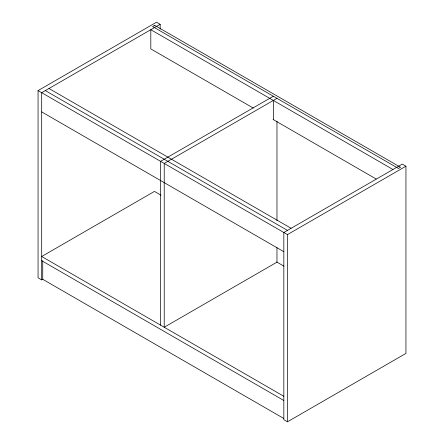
<?xml version="1.0" encoding="UTF-8"?>
<svg xmlns="http://www.w3.org/2000/svg" width="444" height="444" viewBox="0 0 444 444"><rect width="100%" height="100%" fill="white"/><g stroke="black" fill="none" stroke-linecap="round" stroke-linejoin="round"><path stroke-width="0.67" d="M42.89 279.209L41.692 279.903L38.056 277.8L38.056 90.598L156.527 22.2L160.167 24.298L160.167 29.154M160.167 24.298L41.692 92.702L41.692 279.903M273.338 96.237L160.584 161.339L160.584 325.141M276.973 98.34L164.219 163.436L164.219 327.239L276.973 262.143L276.973 247.613M38.056 90.598L287.473 234.599L405.944 166.2L405.944 353.402L287.473 421.8L283.833 419.702L283.833 232.501L402.308 164.097L405.944 166.2M392.957 169.497L150.81 29.698L150.81 48.901L253.302 108.075M273.082 119.492L376.173 179.01M48.968 88.5L291.109 228.299M45.332 90.598L287.473 230.397M41.692 111.899L283.833 251.698M161.044 195.21L154.451 191.403L41.692 256.499L283.833 396.298M276.717 261.993L283.91 266.145M41.692 260.7L283.833 400.499M283.677 418.409L42.735 279.298L42.735 260.789M287.473 234.599L287.473 421.8M276.973 121.145L276.973 220.674M273.338 100.438L273.338 119.641M154.656 25.319L152.581 26.518L398.462 168.481L400.538 167.277L154.656 25.319"/></g></svg>
